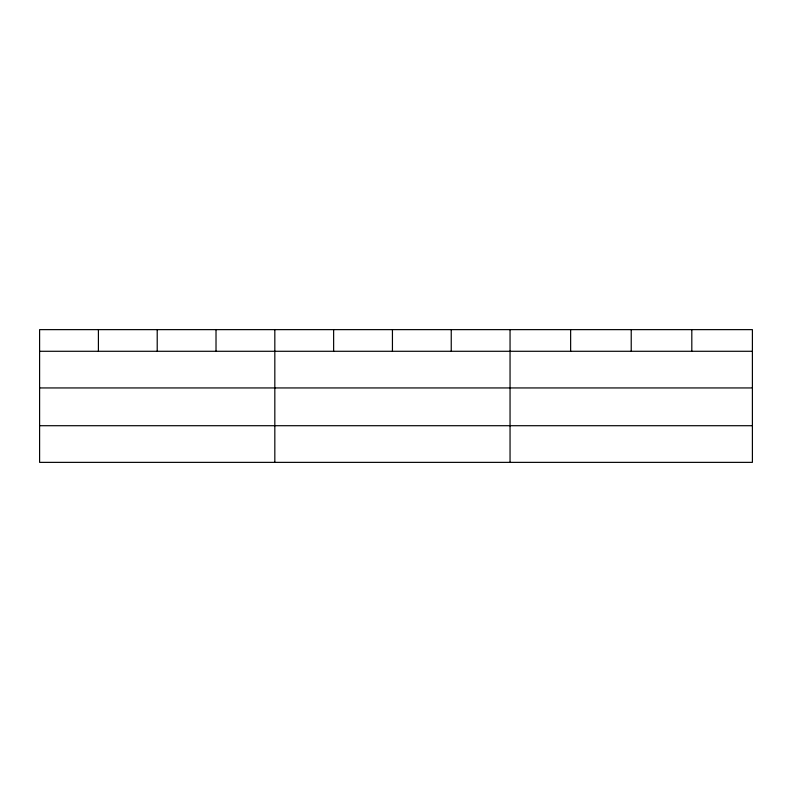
<?xml version="1.0" encoding="UTF-8"?>
<svg xmlns="http://www.w3.org/2000/svg" width="792" height="792" viewBox="0 0 792 792"><rect width="100%" height="100%" fill="white"/><g stroke="black" fill="none" stroke-linecap="round" stroke-linejoin="round"><path stroke-width="1.19" d="M752.4 387.941L752.4 329.63L39.6 329.63L39.6 462.37L752.4 462.37L752.4 387.941L39.6 387.941M39.6 351.282L752.4 351.282M39.6 425.71L752.4 425.71M691.812 329.63L691.812 351.282M631.224 329.63L631.224 351.282M570.636 329.63L570.636 351.282M510.048 329.63L510.048 462.37M451.242 329.63L451.242 351.282M392.436 329.63L392.436 351.282M333.63 329.63L333.63 351.282M274.824 329.63L274.824 462.37M216.018 329.63L216.018 351.282M157.212 329.63L157.212 351.282M98.406 329.63L98.406 351.282"/></g></svg>
